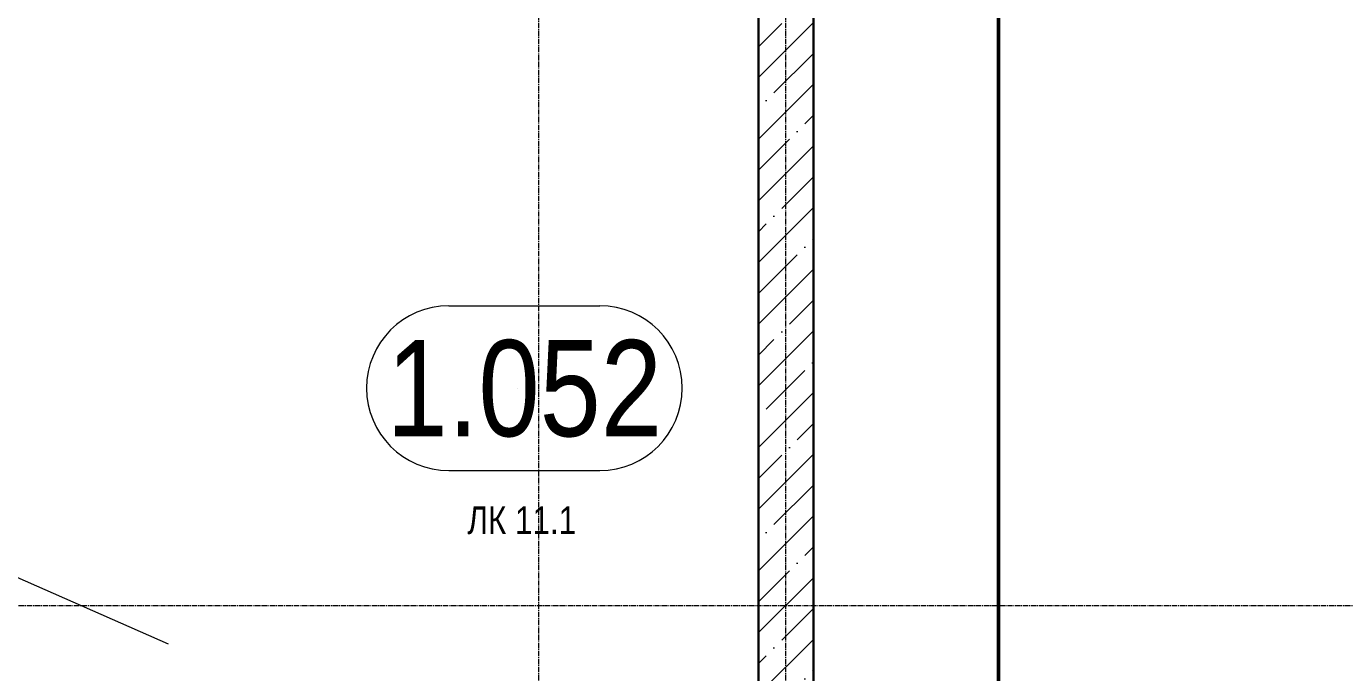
# Model space of a CAD drawing. Header units: millimetres. Extents: x -7155 to 483283, y -227682 to 148426.
# Drawn here: x 25732 to 30536, y 96055 to 98408 of the extents above; entities that cross this region are included whole.
import ezdxf
from ezdxf.enums import TextEntityAlignment as Align

# ---------------------------------------------------------------- set-up
doc = ezdxf.new("R2010")
doc.units = ezdxf.units.MM
doc.linetypes.add('CENTER2', pattern=[28.575, 19.05, -3.175, 3.175, -3.175])
doc.layers.get('Defpoints').update_dxf_attribs({"color": 140})
for name, color, linetype, lineweight in [('АР_Area', 5, 'Continuous', 5), ('АР_Стены ЖБ', 7, 'Continuous', 30), ('АР_Тонкая', 254, 'Continuous', 5), ('АР_Штриховка', 8, 'Continuous', 0)]:
    doc.layers.add(name, color=color, linetype=linetype, lineweight=lineweight)
doc.layers.add('АР_Оси_РД_100', color=7, linetype='Continuous', lineweight=0, true_color=0x525252)
doc.layers.add('РД_Оси_100', color=7, linetype='Continuous', lineweight=0, true_color=0x525252)
doc.styles.add('style1', font='ARIALN.TTF')

# ---------------------------------------------------------------- blocks, each defined once
blk = doc.blocks.new('СОШ_2200_АР_ОСИ_М100_28.05.24')
at = {"layer": 'АР_Оси_РД_100', "linetype": 'CENTER2'}
for p, q in [((27600, -6155), (27600, 139938.679)), ((-5954.958, 96300), (119910, 96300))]:
    blk.add_line(p, q, dxfattribs=at)
blk.add_lwpolyline([(28500, -6155), (28500, 139938.679)], dxfattribs=at)
blk = doc.blocks.new('MOK-МаркаПом_овал_ареал')
for p, q in [((-2.75, 3), (2.75, 3)), ((-2.75, -3), (2.75, -3))]:
    blk.add_line(p, q)
for centre, radius, start, end in [((-2.75, 0), 3, 90, 270), ((2.75, 0), 3, 270, 90), ((-3.75, 0), 3.5, 0, 0.001)]:
    blk.add_arc(centre, radius, start, end)
at = {"color": 0, "style": 'style1'}
blk.add_attdef('АР-ПОМЕЩЕНИЕ:НОМЕР', text='', height=3.5, dxfattribs=at).set_placement((0, 0), align=Align.MIDDLE)

msp = doc.modelspace()

# ---------------------------------------------------------------- hatches: boundary and pattern name
at = {"layer": 'АР_Штриховка', "linetype": 'Continuous', "lineweight": 5, "true_color": 0x000000}
h = msp.add_hatch(dxfattribs=at)
h.set_pattern_fill('ANSI35', color=18, scale=25, angle=-360, style=0)
h.paths.add_polyline_path([(28600, 100400), (28400, 100400), (28400, 91000), (28600, 90800)], flags=0)

# ---------------------------------------------------------------- linework, layer by layer
at = {"color": 1, "lineweight": 50}
msp.add_lwpolyline([(29275, 90117.6), (29275, 99663), (44686.9, 99663), (44686.9, 90117.6)], dxfattribs=at)
at = {"layer": 'АР_Стены ЖБ', "color": 18, "linetype": 'Continuous', "lineweight": 30, "true_color": 0x000000}
for p, q in [((28400, 100400), (28400, 91000)), ((28600, 90800), (28600, 100400))]:
    msp.add_line(p, q, dxfattribs=at)
at = {"layer": 'АР_Тонкая', "color": 18, "true_color": 0x000000}
msp.add_line((26250, 96158.7), (25439.4, 96516), dxfattribs=at)

# ---------------------------------------------------------------- block references
at = {"layer": 'АР_Area', "color": 18, "linetype": 'Continuous', "lineweight": 5, "true_color": 0x000000}
ref = msp.add_blockref('MOK-МаркаПом_овал_ареал', (27546.7, 97090.9), dxfattribs=dict(at, xscale=100, yscale=100, zscale=100))
ref.add_attrib('АР-ПОМЕЩЕНИЕ:НОМЕР', '1.052', dxfattribs={"layer": '0', "color": 0, "height": 350, "style": 'style1'}).set_placement((27546.7, 97090.9), align=Align.MIDDLE)
ref.add_attrib('АР-ПОМЕЩЕНИЕ:НАИМЕНОВАНИЕ', 'ЛК 11.1', dxfattribs={"layer": 'Defpoints', "color": 2, "height": 100, "style": 'style1'}).set_placement((27537.3, 96609.5), align=Align.MIDDLE)
at = {"layer": 'РД_Оси_100'}
msp.add_blockref('СОШ_2200_АР_ОСИ_М100_28.05.24', (0, 0), dxfattribs=at)

doc.saveas('drawing.dxf')
